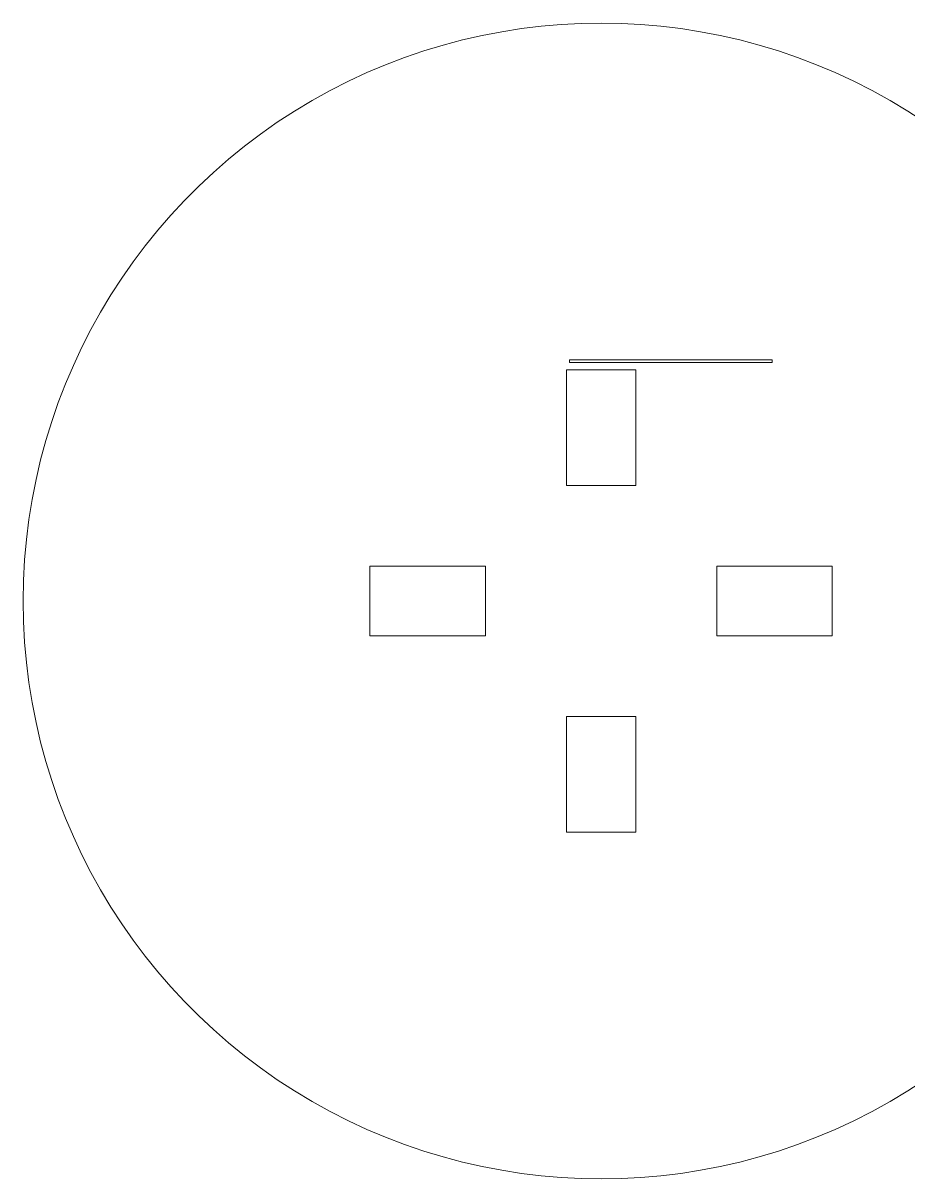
# Model space of a CAD drawing. Header units: centimetres. Extents: x -75 to 51, y -4 to 64.
# Drawn here: x -8.04 to 3.67, y 9.36 to 24.66 of the extents above; entities that cross this region are included whole.
import ezdxf

# ---------------------------------------------------------------- set-up
doc = ezdxf.new("R2010")
doc.units = ezdxf.units.CM
doc.header["$MEASUREMENT"] = 0
doc.layers.add('layer 1', color=7, linetype='Continuous')

msp = doc.modelspace()

# ---------------------------------------------------------------- linework, layer by layer
at = {"layer": 'layer 1', "lineweight": 0}
msp.add_lwpolyline([(-0.80581, 20.16431), (1.87635, 20.16431), (1.87635, 20.20081), (-0.80581, 20.20081), (-0.80581, 20.16431)], close=True, dxfattribs=at)
at = {"layer": 'layer 1', "color": 1, "lineweight": 20}
for points in [[(3.4386, 23.63443), (3.4386, 23.63443), (3.20006, 23.76655), (3.20006, 23.76655), (3.20006, 23.76655), (3.20006, 23.76655), (2.9581, 23.88957), (2.9581, 23.88957), (2.9581, 23.88957), (2.9581, 23.88957), (2.71296, 24.00348), (2.71296, 24.00348), (2.71296, 24.00348), (2.71296, 24.00348), (2.4649, 24.10827), (2.4649, 24.10827), (2.4649, 24.10827), (2.4649, 24.10827), (2.21415, 24.20395), (2.21415, 24.20395), (2.21415, 24.20395), (2.21415, 24.20395), (1.96096, 24.29052), (1.96096, 24.29052), (1.96096, 24.29052), (1.96096, 24.29052), (1.70557, 24.36797), (1.70557, 24.36797), (1.70557, 24.36797), (1.70557, 24.36797), (1.44823, 24.43631), (1.44823, 24.43631), (1.44823, 24.43631), (1.44823, 24.43631), (1.18918, 24.49554), (1.18918, 24.49554), (1.18918, 24.49554), (1.18918, 24.49554), (0.92866, 24.54567), (0.92866, 24.54567), (0.92866, 24.54567), (0.92866, 24.54567), (0.66692, 24.58667), (0.66692, 24.58667), (0.66692, 24.58667), (0.66692, 24.58667), (0.4042, 24.61856), (0.4042, 24.61856), (0.4042, 24.61856), (0.4042, 24.61856), (0.14075, 24.64134), (0.14075, 24.64134), (0.14075, 24.64134), (0.14075, 24.64134), (-0.12319, 24.65502), (-0.12319, 24.65502), (-0.12319, 24.65502), (-0.12319, 24.65502), (-0.38737, 24.65956), (-0.38737, 24.65956), (-0.38737, 24.65956), (-0.38737, 24.65956), (-0.65155, 24.65502), (-0.65155, 24.65502), (-0.65155, 24.65502), (-0.65155, 24.65502), (-0.91549, 24.64134), (-0.91549, 24.64134), (-0.91549, 24.64134), (-0.91549, 24.64134), (-1.17894, 24.61856), (-1.17894, 24.61856), (-1.17894, 24.61856), (-1.17894, 24.61856), (-1.44166, 24.58667), (-1.44166, 24.58667), (-1.44166, 24.58667), (-1.44166, 24.58667), (-1.7034, 24.54567), (-1.7034, 24.54567), (-1.7034, 24.54567), (-1.7034, 24.54567), (-1.96392, 24.49554), (-1.96392, 24.49554), (-1.96392, 24.49554), (-1.96392, 24.49554), (-2.22297, 24.43631), (-2.22297, 24.43631), (-2.22297, 24.43631), (-2.22297, 24.43631), (-2.48031, 24.36797), (-2.48031, 24.36797), (-2.48031, 24.36797), (-2.48031, 24.36797), (-2.7357, 24.29052), (-2.7357, 24.29052), (-2.7357, 24.29052), (-2.7357, 24.29052), (-2.98889, 24.20395), (-2.98889, 24.20395), (-2.98889, 24.20395), (-2.98889, 24.20395), (-3.23964, 24.10827), (-3.23964, 24.10827), (-3.23964, 24.10827), (-3.23964, 24.10827), (-3.4877, 24.00348), (-3.4877, 24.00348), (-3.4877, 24.00348), (-3.4877, 24.00348), (-3.73283, 23.88957), (-3.73283, 23.88957), (-3.73283, 23.88957), (-3.73283, 23.88957), (-3.97479, 23.76655), (-3.97479, 23.76655), (-3.97479, 23.76655), (-3.97479, 23.76655), (-4.21333, 23.63443), (-4.21333, 23.63443)], [(-4.21332, 23.63443), (-4.21332, 23.63443), (-4.44702, 23.49391), (-4.44702, 23.49391), (-4.44702, 23.49391), (-4.44702, 23.49391), (-4.67454, 23.34588), (-4.67454, 23.34588), (-4.67454, 23.34588), (-4.67454, 23.34588), (-4.89575, 23.19054), (-4.89575, 23.19054), (-4.89575, 23.19054), (-4.89575, 23.19054), (-5.11054, 23.02811), (-5.11054, 23.02811), (-5.11054, 23.02811), (-5.11054, 23.02811), (-5.31878, 22.85879), (-5.31878, 22.85879), (-5.31878, 22.85879), (-5.31878, 22.85879), (-5.52035, 22.68281), (-5.52035, 22.68281), (-5.52035, 22.68281), (-5.52035, 22.68281), (-5.71512, 22.50036), (-5.71512, 22.50036), (-5.71512, 22.50036), (-5.71512, 22.50036), (-5.90298, 22.31167), (-5.90298, 22.31167), (-5.90298, 22.31167), (-5.90298, 22.31167), (-6.0838, 22.11693), (-6.0838, 22.11693), (-6.0838, 22.11693), (-6.0838, 22.11693), (-6.25746, 21.91638), (-6.25746, 21.91638), (-6.25746, 21.91638), (-6.25746, 21.91638), (-6.42384, 21.71021), (-6.42384, 21.71021), (-6.42384, 21.71021), (-6.42384, 21.71021), (-6.58282, 21.49864), (-6.58282, 21.49864), (-6.58282, 21.49864), (-6.58282, 21.49864), (-6.73427, 21.28188), (-6.73427, 21.28188), (-6.73427, 21.28188), (-6.73427, 21.28188), (-6.87808, 21.06014), (-6.87808, 21.06014), (-6.87808, 21.06014), (-6.87808, 21.06014), (-7.01411, 20.83364), (-7.01411, 20.83364), (-7.01411, 20.83364), (-7.01411, 20.83364), (-7.14226, 20.60257), (-7.14226, 20.60257), (-7.14226, 20.60257), (-7.14226, 20.60257), (-7.26239, 20.36716), (-7.26239, 20.36716), (-7.26239, 20.36716), (-7.26239, 20.36716), (-7.37438, 20.12762), (-7.37438, 20.12762), (-7.37438, 20.12762), (-7.37438, 20.12762), (-7.47812, 19.88416), (-7.47812, 19.88416), (-7.47812, 19.88416), (-7.47812, 19.88416), (-7.57348, 19.63698), (-7.57348, 19.63698), (-7.57348, 19.63698), (-7.57348, 19.63698), (-7.66033, 19.3863), (-7.66033, 19.3863), (-7.66033, 19.3863), (-7.66033, 19.3863), (-7.73856, 19.13234), (-7.73856, 19.13234), (-7.73856, 19.13234), (-7.73856, 19.13234), (-7.80804, 18.8753), (-7.80804, 18.8753), (-7.80804, 18.8753), (-7.80804, 18.8753), (-7.86866, 18.6154), (-7.86866, 18.6154), (-7.86866, 18.6154), (-7.86866, 18.6154), (-7.92028, 18.35284), (-7.92028, 18.35284), (-7.92028, 18.35284), (-7.92028, 18.35284), (-7.96279, 18.08784), (-7.96279, 18.08784), (-7.96279, 18.08784), (-7.96279, 18.08784), (-7.99607, 17.82062), (-7.99607, 17.82062), (-7.99607, 17.82062), (-7.99607, 17.82062), (-8.01999, 17.55137), (-8.01999, 17.55137), (-8.01999, 17.55137), (-8.01999, 17.55137), (-8.03443, 17.28032), (-8.03443, 17.28032), (-8.03443, 17.28032), (-8.03443, 17.28032), (-8.03927, 17.00767), (-8.03927, 17.00767)], [(7.26455, 17.00768), (7.26455, 17.00768), (7.25971, 17.28033), (7.25971, 17.28033), (7.25971, 17.28033), (7.25971, 17.28033), (7.24527, 17.55138), (7.24527, 17.55138), (7.24527, 17.55138), (7.24527, 17.55138), (7.22133, 17.82063), (7.22133, 17.82063), (7.22133, 17.82063), (7.22133, 17.82063), (7.18805, 18.08785), (7.18805, 18.08785), (7.18805, 18.08785), (7.18805, 18.08785), (7.14554, 18.35285), (7.14554, 18.35285), (7.14554, 18.35285), (7.14554, 18.35285), (7.09392, 18.61541), (7.09392, 18.61541), (7.09392, 18.61541), (7.09392, 18.61541), (7.0333, 18.87531), (7.0333, 18.87531), (7.0333, 18.87531), (7.0333, 18.87531), (6.96382, 19.13235), (6.96382, 19.13235), (6.96382, 19.13235), (6.96382, 19.13235), (6.88559, 19.38631), (6.88559, 19.38631), (6.88559, 19.38631), (6.88559, 19.38631), (6.79874, 19.63699), (6.79874, 19.63699), (6.79874, 19.63699), (6.79874, 19.63699), (6.70339, 19.88417), (6.70339, 19.88417), (6.70339, 19.88417), (6.70339, 19.88417), (6.59965, 20.12763), (6.59965, 20.12763), (6.59965, 20.12763), (6.59965, 20.12763), (6.48765, 20.36717), (6.48765, 20.36717), (6.48765, 20.36717), (6.48765, 20.36717), (6.36752, 20.60258), (6.36752, 20.60258), (6.36752, 20.60258), (6.36752, 20.60258), (6.23937, 20.83365), (6.23937, 20.83365), (6.23937, 20.83365), (6.23937, 20.83365), (6.10334, 21.06015), (6.10334, 21.06015), (6.10334, 21.06015), (6.10334, 21.06015), (5.95954, 21.28189), (5.95954, 21.28189), (5.95954, 21.28189), (5.95954, 21.28189), (5.8081, 21.49865), (5.8081, 21.49865), (5.8081, 21.49865), (5.8081, 21.49865), (5.64912, 21.71022), (5.64912, 21.71022), (5.64912, 21.71022), (5.64912, 21.71022), (5.48274, 21.91639), (5.48274, 21.91639), (5.48274, 21.91639), (5.48274, 21.91639), (5.30907, 22.11694), (5.30907, 22.11694), (5.30907, 22.11694), (5.30907, 22.11694), (5.12825, 22.31168), (5.12825, 22.31168), (5.12825, 22.31168), (5.12825, 22.31168), (4.94039, 22.50037), (4.94039, 22.50037), (4.94039, 22.50037), (4.94039, 22.50037), (4.74561, 22.68282), (4.74561, 22.68282), (4.74561, 22.68282), (4.74561, 22.68282), (4.54404, 22.8588), (4.54404, 22.8588), (4.54404, 22.8588), (4.54404, 22.8588), (4.3358, 23.02812), (4.3358, 23.02812), (4.3358, 23.02812), (4.3358, 23.02812), (4.12101, 23.19055), (4.12101, 23.19055), (4.12101, 23.19055), (4.12101, 23.19055), (3.8998, 23.34589), (3.8998, 23.34589), (3.8998, 23.34589), (3.8998, 23.34589), (3.67228, 23.49392), (3.67228, 23.49392), (3.67228, 23.49392), (3.67228, 23.49392), (3.43858, 23.63444), (3.43858, 23.63444)], [(-8.03927, 17.00768), (-8.03927, 17.00768), (-8.03442, 16.73503), (-8.03442, 16.73503), (-8.03442, 16.73503), (-8.03442, 16.73503), (-8.01998, 16.46398), (-8.01998, 16.46398), (-8.01998, 16.46398), (-8.01998, 16.46398), (-7.99606, 16.19473), (-7.99606, 16.19473), (-7.99606, 16.19473), (-7.99606, 16.19473), (-7.96278, 15.92751), (-7.96278, 15.92751), (-7.96278, 15.92751), (-7.96278, 15.92751), (-7.92027, 15.66251), (-7.92027, 15.66251), (-7.92027, 15.66251), (-7.92027, 15.66251), (-7.86865, 15.39996), (-7.86865, 15.39996), (-7.86865, 15.39996), (-7.86865, 15.39996), (-7.80803, 15.14005), (-7.80803, 15.14005), (-7.80803, 15.14005), (-7.80803, 15.14005), (-7.73855, 14.88302), (-7.73855, 14.88302), (-7.73855, 14.88302), (-7.73855, 14.88302), (-7.66032, 14.62906), (-7.66032, 14.62906), (-7.66032, 14.62906), (-7.66032, 14.62906), (-7.57347, 14.37839), (-7.57347, 14.37839), (-7.57347, 14.37839), (-7.57347, 14.37839), (-7.47811, 14.13121), (-7.47811, 14.13121), (-7.47811, 14.13121), (-7.47811, 14.13121), (-7.37437, 13.88775), (-7.37437, 13.88775), (-7.37437, 13.88775), (-7.37437, 13.88775), (-7.26238, 13.64821), (-7.26238, 13.64821), (-7.26238, 13.64821), (-7.26238, 13.64821), (-7.14225, 13.4128), (-7.14225, 13.4128), (-7.14225, 13.4128), (-7.14225, 13.4128), (-7.01411, 13.18173), (-7.01411, 13.18173), (-7.01411, 13.18173), (-7.01411, 13.18173), (-6.87808, 12.95522), (-6.87808, 12.95522), (-6.87808, 12.95522), (-6.87808, 12.95522), (-6.73427, 12.73348), (-6.73427, 12.73348), (-6.73427, 12.73348), (-6.73427, 12.73348), (-6.58282, 12.51672), (-6.58282, 12.51672), (-6.58282, 12.51672), (-6.58282, 12.51672), (-6.42384, 12.30515), (-6.42384, 12.30515), (-6.42384, 12.30515), (-6.42384, 12.30515), (-6.25746, 12.09898), (-6.25746, 12.09898), (-6.25746, 12.09898), (-6.25746, 12.09898), (-6.0838, 11.89842), (-6.0838, 11.89842), (-6.0838, 11.89842), (-6.0838, 11.89842), (-5.90298, 11.70369), (-5.90298, 11.70369), (-5.90298, 11.70369), (-5.90298, 11.70369), (-5.71512, 11.51499), (-5.71512, 11.51499), (-5.71512, 11.51499), (-5.71512, 11.51499), (-5.52035, 11.33255), (-5.52035, 11.33255), (-5.52035, 11.33255), (-5.52035, 11.33255), (-5.31878, 11.15656), (-5.31878, 11.15656), (-5.31878, 11.15656), (-5.31878, 11.15656), (-5.11054, 10.98725), (-5.11054, 10.98725), (-5.11054, 10.98725), (-5.11054, 10.98725), (-4.89575, 10.82483), (-4.89575, 10.82483), (-4.89575, 10.82483), (-4.89575, 10.82483), (-4.67454, 10.66949), (-4.67454, 10.66949), (-4.67454, 10.66949), (-4.67454, 10.66949), (-4.44702, 10.52146), (-4.44702, 10.52146), (-4.44702, 10.52146), (-4.44702, 10.52146), (-4.21332, 10.38094), (-4.21332, 10.38094)], [(3.4386, 10.38093), (3.4386, 10.38093), (3.6723, 10.52145), (3.6723, 10.52145), (3.6723, 10.52145), (3.6723, 10.52145), (3.89982, 10.66948), (3.89982, 10.66948), (3.89982, 10.66948), (3.89982, 10.66948), (4.12103, 10.82482), (4.12103, 10.82482), (4.12103, 10.82482), (4.12103, 10.82482), (4.33582, 10.98724), (4.33582, 10.98724), (4.33582, 10.98724), (4.33582, 10.98724), (4.54406, 11.15655), (4.54406, 11.15655), (4.54406, 11.15655), (4.54406, 11.15655), (4.74563, 11.33254), (4.74563, 11.33254), (4.74563, 11.33254), (4.74563, 11.33254), (4.9404, 11.51498), (4.9404, 11.51498), (4.9404, 11.51498), (4.9404, 11.51498), (5.12826, 11.70368), (5.12826, 11.70368), (5.12826, 11.70368), (5.12826, 11.70368), (5.30908, 11.89841), (5.30908, 11.89841), (5.30908, 11.89841), (5.30908, 11.89841), (5.48275, 12.09897), (5.48275, 12.09897), (5.48275, 12.09897), (5.48275, 12.09897), (5.64913, 12.30514), (5.64913, 12.30514), (5.64913, 12.30514), (5.64913, 12.30514), (5.80811, 12.51671), (5.80811, 12.51671), (5.80811, 12.51671), (5.80811, 12.51671), (5.95955, 12.73347), (5.95955, 12.73347), (5.95955, 12.73347), (5.95955, 12.73347), (6.10336, 12.95521), (6.10336, 12.95521), (6.10336, 12.95521), (6.10336, 12.95521), (6.23939, 13.18172), (6.23939, 13.18172), (6.23939, 13.18172), (6.23939, 13.18172), (6.36754, 13.41279), (6.36754, 13.41279), (6.36754, 13.41279), (6.36754, 13.41279), (6.48767, 13.6482), (6.48767, 13.6482), (6.48767, 13.6482), (6.48767, 13.6482), (6.59967, 13.88774), (6.59967, 13.88774), (6.59967, 13.88774), (6.59967, 13.88774), (6.70341, 14.1312), (6.70341, 14.1312), (6.70341, 14.1312), (6.70341, 14.1312), (6.79877, 14.37838), (6.79877, 14.37838), (6.79877, 14.37838), (6.79877, 14.37838), (6.88562, 14.62905), (6.88562, 14.62905), (6.88562, 14.62905), (6.88562, 14.62905), (6.96385, 14.88301), (6.96385, 14.88301), (6.96385, 14.88301), (6.96385, 14.88301), (7.03333, 15.14004), (7.03333, 15.14004), (7.03333, 15.14004), (7.03333, 15.14004), (7.09395, 15.39995), (7.09395, 15.39995), (7.09395, 15.39995), (7.09395, 15.39995), (7.14557, 15.6625), (7.14557, 15.6625), (7.14557, 15.6625), (7.14557, 15.6625), (7.18808, 15.9275), (7.18808, 15.9275), (7.18808, 15.9275), (7.18808, 15.9275), (7.22135, 16.19472), (7.22135, 16.19472), (7.22135, 16.19472), (7.22135, 16.19472), (7.24529, 16.46397), (7.24529, 16.46397), (7.24529, 16.46397), (7.24529, 16.46397), (7.25974, 16.73502), (7.25974, 16.73502), (7.25974, 16.73502), (7.25974, 16.73502), (7.26459, 17.00767), (7.26459, 17.00767)], [(-4.21332, 10.38093), (-4.21332, 10.38093), (-3.97478, 10.2488), (-3.97478, 10.2488), (-3.97478, 10.2488), (-3.97478, 10.2488), (-3.73282, 10.12578), (-3.73282, 10.12578), (-3.73282, 10.12578), (-3.73282, 10.12578), (-3.48769, 10.01187), (-3.48769, 10.01187), (-3.48769, 10.01187), (-3.48769, 10.01187), (-3.23963, 9.90708), (-3.23963, 9.90708), (-3.23963, 9.90708), (-3.23963, 9.90708), (-2.98888, 9.8114), (-2.98888, 9.8114), (-2.98888, 9.8114), (-2.98888, 9.8114), (-2.73569, 9.72483), (-2.73569, 9.72483), (-2.73569, 9.72483), (-2.73569, 9.72483), (-2.4803, 9.64737), (-2.4803, 9.64737), (-2.4803, 9.64737), (-2.4803, 9.64737), (-2.22296, 9.57903), (-2.22296, 9.57903), (-2.22296, 9.57903), (-2.22296, 9.57903), (-1.96391, 9.5198), (-1.96391, 9.5198), (-1.96391, 9.5198), (-1.96391, 9.5198), (-1.70339, 9.46968), (-1.70339, 9.46968), (-1.70339, 9.46968), (-1.70339, 9.46968), (-1.44165, 9.42867), (-1.44165, 9.42867), (-1.44165, 9.42867), (-1.44165, 9.42867), (-1.17893, 9.39678), (-1.17893, 9.39678), (-1.17893, 9.39678), (-1.17893, 9.39678), (-0.91548, 9.374), (-0.91548, 9.374), (-0.91548, 9.374), (-0.91548, 9.374), (-0.65154, 9.36035), (-0.65154, 9.36035), (-0.65154, 9.36035), (-0.65154, 9.36035), (-0.38736, 9.35579), (-0.38736, 9.35579), (-0.38736, 9.35579), (-0.38736, 9.35579), (-0.12318, 9.36035), (-0.12318, 9.36035), (-0.12318, 9.36035), (-0.12318, 9.36035), (0.14076, 9.374), (0.14076, 9.374), (0.14076, 9.374), (0.14076, 9.374), (0.40421, 9.39678), (0.40421, 9.39678), (0.40421, 9.39678), (0.40421, 9.39678), (0.66693, 9.42867), (0.66693, 9.42867), (0.66693, 9.42867), (0.66693, 9.42867), (0.92867, 9.46968), (0.92867, 9.46968), (0.92867, 9.46968), (0.92867, 9.46968), (1.18919, 9.5198), (1.18919, 9.5198), (1.18919, 9.5198), (1.18919, 9.5198), (1.44824, 9.57903), (1.44824, 9.57903), (1.44824, 9.57903), (1.44824, 9.57903), (1.70558, 9.64737), (1.70558, 9.64737), (1.70558, 9.64737), (1.70558, 9.64737), (1.96097, 9.72483), (1.96097, 9.72483), (1.96097, 9.72483), (1.96097, 9.72483), (2.21416, 9.8114), (2.21416, 9.8114), (2.21416, 9.8114), (2.21416, 9.8114), (2.46491, 9.90708), (2.46491, 9.90708), (2.46491, 9.90708), (2.46491, 9.90708), (2.71297, 10.01187), (2.71297, 10.01187), (2.71297, 10.01187), (2.71297, 10.01187), (2.95811, 10.12578), (2.95811, 10.12578), (2.95811, 10.12578), (2.95811, 10.12578), (3.20007, 10.2488), (3.20007, 10.2488), (3.20007, 10.2488), (3.20007, 10.2488), (3.43861, 10.38093), (3.43861, 10.38093)]]:
    msp.add_open_spline(points, degree=3, knots=[0, 0, 0, 0, 0.03225806, 0.03225806, 0.03225806, 0.03225806, 0.06451613, 0.06451613, 0.06451613, 0.06451613, 0.09677419, 0.09677419, 0.09677419, 0.09677419, 0.12903226, 0.12903226, 0.12903226, 0.12903226, 0.16129032, 0.16129032, 0.16129032, 0.16129032, 0.19354839, 0.19354839, 0.19354839, 0.19354839, 0.22580645, 0.22580645, 0.22580645, 0.22580645, 0.25806452, 0.25806452, 0.25806452, 0.25806452, 0.29032258, 0.29032258, 0.29032258, 0.29032258, 0.32258065, 0.32258065, 0.32258065, 0.32258065, 0.35483871, 0.35483871, 0.35483871, 0.35483871, 0.38709677, 0.38709677, 0.38709677, 0.38709677, 0.41935484, 0.41935484, 0.41935484, 0.41935484, 0.4516129, 0.4516129, 0.4516129, 0.4516129, 0.48387097, 0.48387097, 0.48387097, 0.48387097, 0.51612903, 0.51612903, 0.51612903, 0.51612903, 0.5483871, 0.5483871, 0.5483871, 0.5483871, 0.58064516, 0.58064516, 0.58064516, 0.58064516, 0.61290323, 0.61290323, 0.61290323, 0.61290323, 0.64516129, 0.64516129, 0.64516129, 0.64516129, 0.67741935, 0.67741935, 0.67741935, 0.67741935, 0.70967742, 0.70967742, 0.70967742, 0.70967742, 0.74193548, 0.74193548, 0.74193548, 0.74193548, 0.77419355, 0.77419355, 0.77419355, 0.77419355, 0.80645161, 0.80645161, 0.80645161, 0.80645161, 0.83870968, 0.83870968, 0.83870968, 0.83870968, 0.87096774, 0.87096774, 0.87096774, 0.87096774, 0.90322581, 0.90322581, 0.90322581, 0.90322581, 0.93548387, 0.93548387, 0.93548387, 0.93548387, 1, 1, 1, 1], dxfattribs=at)
for points in [[(-0.84648, 18.53806), (-0.84648, 18.53806), (-0.84648, 20.06843), (-0.84648, 20.06843)], [(-0.84648, 20.06843), (-0.84648, 20.06843), (0.07175, 20.06843), (0.07175, 20.06843)], [(0.07175, 20.06843), (0.07175, 20.06843), (0.07175, 18.53806), (0.07175, 18.53806)], [(0.07175, 18.53806), (0.07175, 18.53806), (-0.84648, 18.53806), (-0.84648, 18.53806)], [(-3.44813, 17.46679), (-3.44813, 17.46679), (-1.91774, 17.46679), (-1.91774, 17.46679)], [(-3.44813, 16.54857), (-3.44813, 16.54857), (-3.44813, 17.46679), (-3.44813, 17.46679)], [(-1.91774, 17.46679), (-1.91774, 17.46679), (-1.91774, 16.54857), (-1.91774, 16.54857)], [(1.14302, 17.46679), (1.14302, 17.46679), (2.67341, 17.46679), (2.67341, 17.46679)], [(1.14302, 16.54857), (1.14302, 16.54857), (1.14302, 17.46679), (1.14302, 17.46679)], [(2.67341, 17.46679), (2.67341, 17.46679), (2.67341, 16.54857), (2.67341, 16.54857)], [(-1.91774, 16.54857), (-1.91774, 16.54857), (-3.44813, 16.54857), (-3.44813, 16.54857)], [(2.67341, 16.54857), (2.67341, 16.54857), (1.14302, 16.54857), (1.14302, 16.54857)], [(-0.84648, 13.94692), (-0.84648, 13.94692), (-0.84648, 15.47729), (-0.84648, 15.47729)], [(-0.84648, 15.47729), (-0.84648, 15.47729), (0.07175, 15.47729), (0.07175, 15.47729)], [(0.07175, 15.47729), (0.07175, 15.47729), (0.07175, 13.94692), (0.07175, 13.94692)], [(0.07175, 13.94692), (0.07175, 13.94692), (-0.84648, 13.94692), (-0.84648, 13.94692)]]:
    msp.add_open_spline(points, degree=3, dxfattribs=at)

doc.saveas('drawing.dxf')
